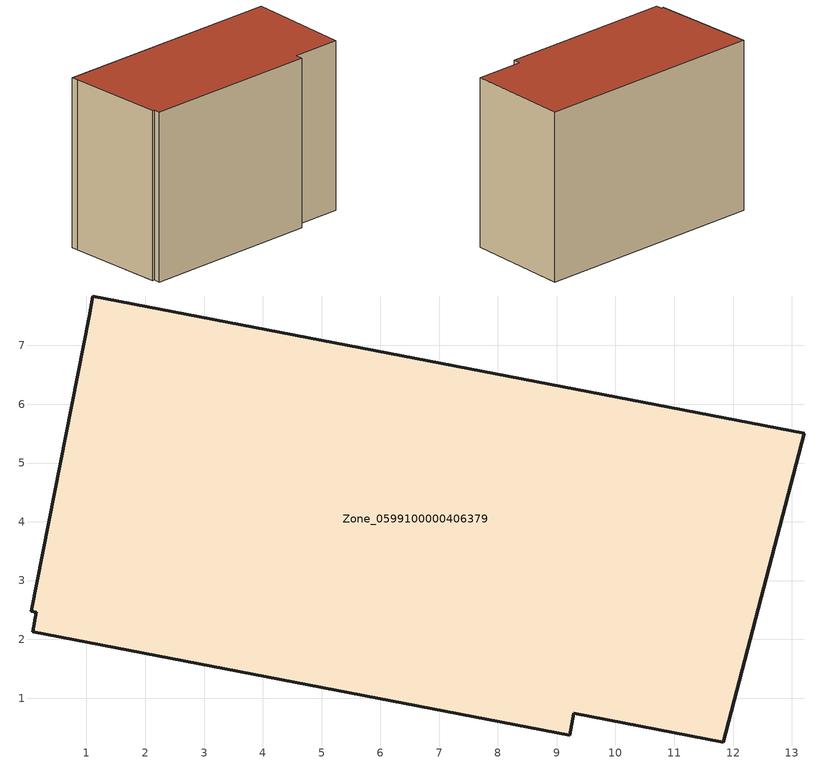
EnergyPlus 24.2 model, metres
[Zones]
Zone_0599100000406379
 floor ground (C_G): 11.83,0.25 9.29,0.74 9.22,0.37 0.09,2.13 0.15,2.46 0.06,2.48 1.05,7.5 1.11,7.84 13.21,5.5 z0
 wall outside (C_F): 13.21,5.5 1.11,7.84 1.05,7.5 0.06,2.48 0.15,2.46 0.09,2.13 9.22,0.37 9.29,0.74 11.83,0.25 13.21,5.5 z0:8.65
 roof outside (C_R): 9.29,0.74 11.83,0.25 13.21,5.5 1.11,7.84 1.05,7.5 0.06,2.48 0.15,2.46 0.09,2.13 9.22,0.37 z8.65
[BUILDING]
Pand.0599100000406379: North Axis=0; Terrain=City; Loads Convergence Tolerance Value=0.04; Temperature Convergence Tolerance Value=0.4; Solar Distribution=FullExterior; Maximum Number of Warmup Days=25; Minimum Number of Warmup Days=1
[Site:Location]
Rotterdam.The.Hague.AP_ZH_NLD Design_Conditions: Latitude=51.96; Longitude=4.45; Time Zone=1; Elevation=-4.5
[SITE:GROUNDTEMPERATURE:BUILDINGSURFACE]
18, 18, 18, 18, 18, 18, 18, 18, 18, 18, 18, 18
[MATERIAL] Thermal Absorptance=0.9; Solar Absorptance=0.7; Visible Absorptance=0.7
Name | Roughness | Thickness | Conductivity | Density | Specific Heat
G.TI.1992-2005 | MediumSmooth | 0.15 | 0.06 | 540 | 1210
F.TI.1992-2005 | Rough | 0.3 | 0.12 | 1920 | 840
R.TI.1992-2005 | MediumRough | 0.2 | 0.08 | 1500 | 1000
[CONSTRUCTION]
C_G: G.TI.1992-2005
C_F: F.TI.1992-2005
C_R: R.TI.1992-2005
[ZONE]
Zone_0599100000406379: Type=1; Multiplier=1; Ceiling Height=Autocalculate; Volume=Autocalculate; Floor Area=autocalculate; Part of Total Floor Area=Yes
[ZONEINFILTRATION:DESIGNFLOWRATE]
Infil_Zone_0599100000406379: Zone or ZoneList or Space or SpaceList=Zone_0599100000406379; Schedule=AlwaysOn; Design Flow Rate Calculation Method=Flow/Area; Flow Rate per Floor Area=0.0015; Constant Term Coefficient=1; Temperature Term Coefficient=0; Velocity Term Coefficient=0; Velocity Squared Term Coefficient=0
[HVACTEMPLATE:ZONE:IDEALLOADSAIRSYSTEM]
Zone_0599100000406379: Maximum Heating Supply Air Temperature=50; Minimum Cooling Supply Air Temperature=13; Maximum Heating Supply Air Humidity Ratio=0.0156; Minimum Cooling Supply Air Humidity Ratio=0.0077; Heating Limit=NoLimit; Cooling Limit=NoLimit; Dehumidification Control Type=ConstantSensibleHeatRatio; Cooling Sensible Heat Ratio=0.7; Dehumidification Setpoint=60; Humidification Control Type=None; Humidification Setpoint=30; Outdoor Air Method=None; Outdoor Air Flow Rate per Person=0.00944; Outdoor Air Flow Rate per Zone Floor Area=0; Outdoor Air Flow Rate per Zone=0; Demand Controlled Ventilation Type=None; Outdoor Air Economizer Type=NoEconomizer; Heat Recovery Type=None; Sensible Heat Recovery Effectiveness=0.7; Latent Heat Recovery Effectiveness=0.65
[ZONECONTROL:THERMOSTAT]
ThermostatControl_Zone_0599100000406379: Zone or ZoneList=Zone_0599100000406379; Control Type Schedule=DualSetpointControlType; Control 1=Thermostat_Zone_0599100000406379; Temperature Difference Between Cutout And Setpoint=0
[THERMOSTATSETPOINT:DUALSETPOINT]
Thermostat_Zone_0599100000406379: Heating Setpoint Temperature Schedule=HeatingSetpoint_Zone_0599100000406379; Cooling Setpoint Temperature Schedule=CoolingSetpoint_Zone_0599100000406379
[SCHEDULE:COMPACT]
HeatingSetpoint_Zone_0599100000406379: Through: 12/31, For: AllDays, Until: 24:00, 21
CoolingSetpoint_Zone_0599100000406379: Through: 12/31, For: AllDays, Until: 24:00, 24
DualSetpointControlType: Through: 12/31, For: AllDays, Until: 24:00, 4
AlwaysOn: Through: 12/31, For: AllDays, Until: 24:00, 1
